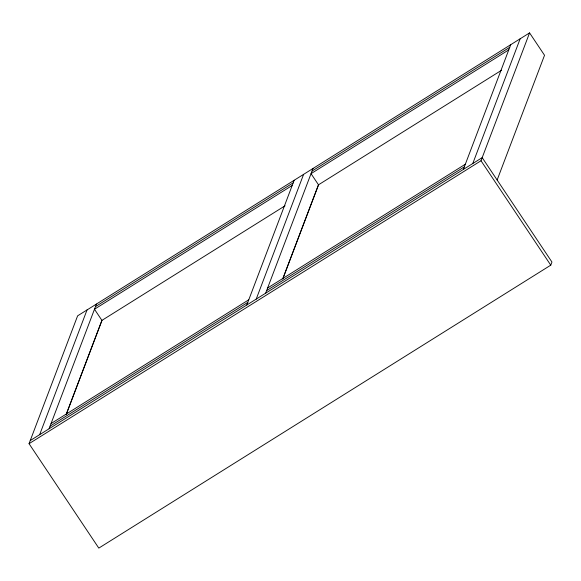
<?xml version="1.0" encoding="UTF-8"?>
<svg xmlns="http://www.w3.org/2000/svg" width="581" height="581" viewBox="0 0 581 581"><rect width="100%" height="100%" fill="white"/><g stroke="black" fill="none" stroke-linecap="round" stroke-linejoin="round"><path stroke-width="0.87" d="M30.234 440.572L482.194 157.633L551.95 262.053L550.766 265.168L98.806 548.108L29.05 443.688L77.622 315.832L529.574 32.892L544.528 55.268L497.14 180.008M39.653 434.675L87.034 309.934M49.065 428.778L96.453 304.045M66.212 414.406L101.922 320.392L285.06 205.79M66.234 414.442L101.951 320.429L94.478 309.237L292.207 185.455M246.802 304.996L294.182 180.255M256.214 299.099L303.602 174.358M265.633 293.209L313.014 168.468M282.773 278.829L318.49 184.816L501.628 70.214M282.802 278.865L318.511 184.852L311.038 173.661L508.774 49.879M463.362 169.42L510.743 44.679M472.774 163.522L520.162 38.782M29.05 443.688L481.01 160.748L529.574 32.892M95.466 306.637L293.194 182.855M312.026 171.068L509.762 47.279M51.041 423.585L248.77 299.796M267.601 288.009L465.337 164.22M50.053 426.185L247.782 302.396M266.614 290.609L464.35 166.82M481.01 160.748L550.766 265.168"/></g></svg>
